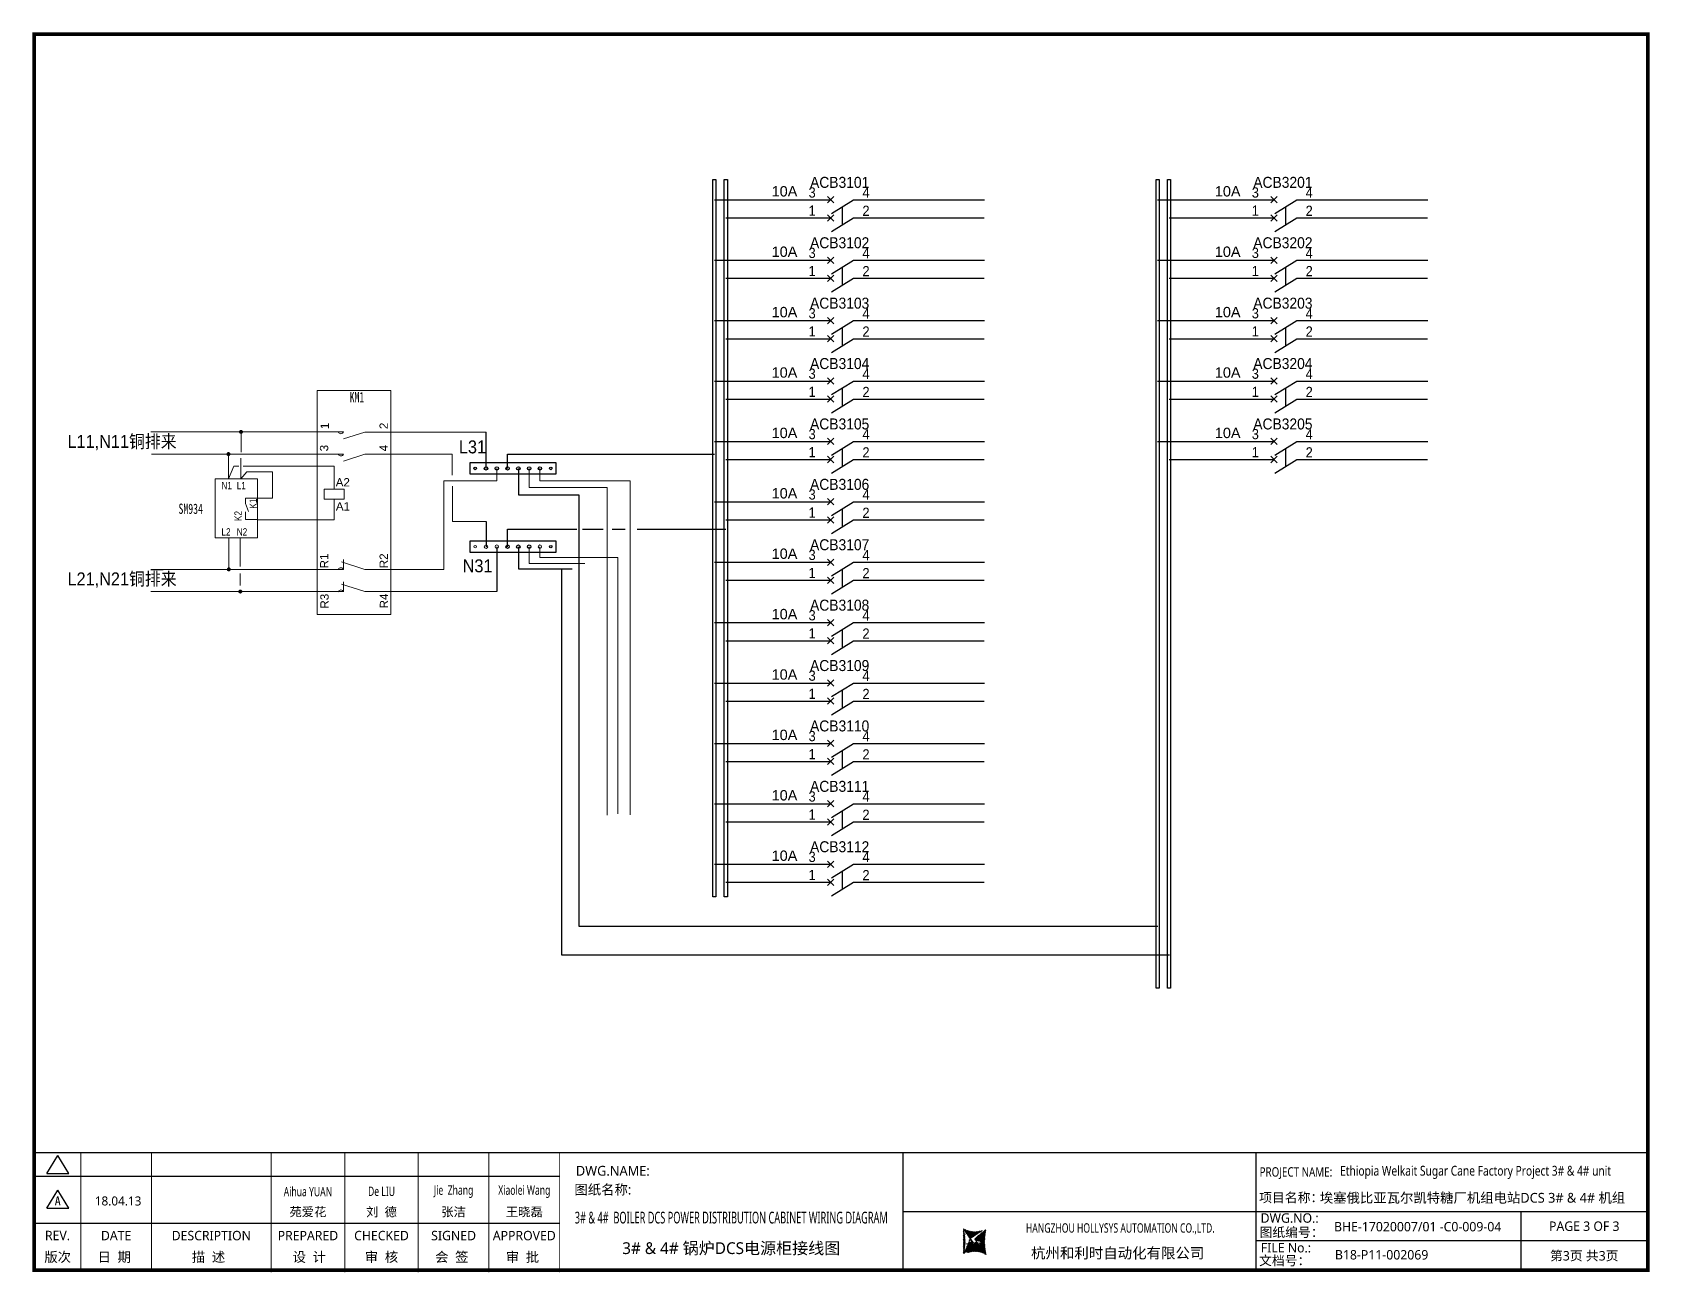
# Model space of a CAD drawing. Extents: x 81437 to 204847, y -54597 to -29444.
# Drawn here: x 101517 to 105642, y -50082 to -46919 of the extents above; entities that cross this region are included whole.
import ezdxf
from ezdxf.enums import TextEntityAlignment as Align
from ezdxf.lldxf.tags import DXFTag

# ---------------------------------------------------------------- set-up
doc = ezdxf.new("R2010")
doc.units = 0
doc.header["$LTSCALE"] = 100
doc.header["$MEASUREMENT"] = 0
doc.linetypes.add('ACAD_ISO02W100', pattern=[15, 12, -3])
for name, color, linetype in [('t', 1, 'Continuous'), ('标准图框及表格', 7, 'Continuous'), ('空气开关', 7, 'Continuous')]:
    doc.layers.add(name, color=color, linetype=linetype)
for name, color, linetype, lineweight in [('注释', 130, 'Continuous', 20), ('粗实线', 7, 'Continuous', 20), ('细实线', 7, 'Continuous', 20)]:
    doc.layers.add(name, color=color, linetype=linetype, lineweight=lineweight)
doc.styles.add('HZ', font='arial.ttf', dxfattribs={"width": 0.7})
doc.styles.get("Standard").update_dxf_attribs({"font": ''})
doc.styles.add('微软雅黑', font='')
doc.styles.get('Standard').set_extended_font_data('SimSun')
doc.styles.get('微软雅黑').set_extended_font_data('Microsoft YaHei')
tags = doc.linetypes.add('CENTER', pattern=[2, 1.25, -0.25, 0.25, -0.25]).pattern_tags.tags
tags[10:11] = [DXFTag(74, 4), DXFTag(75, 0), DXFTag(340, '0'), DXFTag(46, 1.0), DXFTag(50, 0.0), DXFTag(44, 0.0), DXFTag(45, 0.0)]
tags[8:9] = [DXFTag(74, 4), DXFTag(75, 0), DXFTag(340, '0'), DXFTag(46, 1.0), DXFTag(50, 0.0), DXFTag(44, 0.0), DXFTag(45, 0.0)]
tags[6:7] = [DXFTag(74, 4), DXFTag(75, 0), DXFTag(340, '0'), DXFTag(46, 1.0), DXFTag(50, 0.0), DXFTag(44, 0.0), DXFTag(45, 0.0)]
tags[4:5] = [DXFTag(74, 4), DXFTag(75, 0), DXFTag(340, '0'), DXFTag(46, 1.0), DXFTag(50, 0.0), DXFTag(44, 0.0), DXFTag(45, 0.0)]
pattern_1 = [(45, (-6.1628, -58.8625), (-0.7362629, 0.7362629), [])]

# ---------------------------------------------------------------- blocks, each defined once
blk = doc.blocks.new('供电端子')
at = {"style": 'HZ', "width": 0.7}
blk.add_attdef('供电端子', (0, 0), '', height=17, dxfattribs=at)
blk = doc.blocks.new('图框')
at = {"layer": '标准图框及表格'}
h = blk.add_hatch(dxfattribs=at)
h.set_pattern_fill('ANSI31', color=5, scale=8.329864, style=0)
h.set_pattern_definition(pattern_1)
edge = h.paths.add_edge_path()
edge.add_arc((2393.1, -3057), 55.2, 238.1092, 291.6532)
edge.add_line((2413.5, -3108.3), (2382.4, -3129.1))
edge.add_arc((2232.7, -3137.2), 135.4, 346.3915, 374.25)
edge.add_line((2364.3, -3169), (2391.3, -3146.7))
edge.add_line((2385.2, -3139.1), (2390, -3139.8))
edge.add_spline(control_points=[(2391.3, -3146.8), (2392.2, -3145.9), (2393.8, -3144.3), (2393.7, -3140.1), (2391.3, -3139.9), (2390, -3139.7)], knot_values=[0, 0, 0, 0, 6.844331, 12.400427, 18.769243, 18.769243, 18.769243, 18.769243], weights=[1, 1, 1, 1, 1, 1], degree=3, periodic=0)
edge.add_spline(control_points=[(2382.4, -3129.1), (2381.6, -3129.7), (2380.3, -3130.8), (2379.4, -3132.2), (2379, -3132.9)], knot_values=[0, 0, 0, 0, 5.253674, 9.488439, 9.488439, 9.488439, 9.488439], weights=[1, 1, 1, 1, 1], degree=3, periodic=0)
edge.add_spline(control_points=[(2380.1, -3131.1), (2379.6, -3131.8), (2378.5, -3133.2), (2378.8, -3136.6), (2381.7, -3138.8), (2384, -3139), (2385.2, -3139.1)], knot_values=[10.665975, 10.665975, 10.665975, 10.665975, 18.977704, 28.894558, 41.119554, 52.646925, 52.646925, 52.646925, 52.646925], weights=[1, 1, 1, 1, 1, 1, 1], degree=3, periodic=0)
h = blk.add_hatch(dxfattribs=at)
h.set_pattern_fill('ANSI31', color=3, scale=8.329864, style=0)
h.set_pattern_definition(pattern_1)
edge = h.paths.add_edge_path()
edge.add_line((2396.3, -3134.6), (2401.5, -3135.3))
edge.add_spline(control_points=[(2394.9, -3127.6), (2394, -3128.5), (2392.4, -3130.1), (2392.5, -3134.3), (2394.9, -3134.5), (2396.2, -3134.6)], knot_values=[0, 0, 0, 0, 6.844331, 12.400427, 18.769243, 18.769243, 18.769243, 18.769243], weights=[1, 1, 1, 1, 1, 1], degree=3, periodic=0)
edge.add_line((2421.9, -3105.3), (2394.8, -3127.7))
edge.add_spline(control_points=[(2406.5, -3142.8), (2406.9, -3142.3), (2407.7, -3140.9), (2407.4, -3137.8), (2404.5, -3135.6), (2402.2, -3135.4), (2401, -3135.3)], knot_values=[12.654089, 12.654089, 12.654089, 12.654089, 18.977704, 28.894558, 41.119554, 52.646925, 52.646925, 52.646925, 52.646925], weights=[1, 1, 1, 1, 1, 1, 1], degree=3, periodic=0)
edge.add_line((2405.5, -3143.8), (2406.6, -3142.6))
edge.add_line((2403.9, -3145.3), (2405.5, -3143.8))
edge.add_line((2372.7, -3166.1), (2403.8, -3145.3))
edge.add_arc((2393.1, -3217.4), 55.2, 58.1092, 111.6532)
edge.add_arc((2553.4, -3137.2), 135.4, 166.3915, 194.25)
at = {"color": 7}
for p, q in [((2209.5, -2910.4), (2209.5, -3210.4)), ((3109.5, -2910.4), (3109.5, -3210.4)), ((-6.2, -2970.4), (1334, -2970.4)), ((-6.2, -3090.4), (1334, -3090.4)), ((2209.5, -3060.4), (3109.5, -3060.4)), ((3109.5, -3060.4), (4109.5, -3060.4)), ((3785.6, -3060.4), (3785.6, -3210.4)), ((4109.5, -3135.4), (3109.5, -3135.4))]:
    blk.add_line(p, q, dxfattribs=at)
at = {"color": 7, "const_width": 3}
blk.add_lwpolyline([(4109.5, -2910.4), (-6.2, -2910.4)], dxfattribs=at)
at = {"layer": 't', "color": 7}
for p, q in [((25.8, -2963.9), (53.7, -2918)), ((81.7, -2963.9), (53.7, -2918)), ((25.8, -2963.9), (81.7, -2963.9)), ((25.8, -3051.8), (53.7, -3006)), ((81.7, -3051.8), (53.7, -3006)), ((25.8, -3051.8), (81.7, -3051.8))]:
    blk.add_line(p, q, dxfattribs=at)
at = {"layer": 't', "color": 7, "const_width": 9.62}
blk.add_lwpolyline([(4109.5, -3210.4), (4109.5, -58.9), (-6.2, -58.9), (-6.2, -3210.4)], close=True, dxfattribs=at)
at = {"layer": 't', "color": 7, "const_width": 2.4}
for points in [[(112.6, -2911.6), (112.6, -3210.4)], [(292.9, -2911.6), (292.9, -3210.4)], [(598.2, -2911.6), (598.2, -3215.3)], [(785.8, -2911.6), (785.8, -3215.3)], [(973.4, -2911.6), (973.4, -3215.3)], [(1153.7, -2911.6), (1153.7, -3215.3)], [(1334, -2911.6), (1334, -3215.3)]]:
    blk.add_lwpolyline(points, dxfattribs=at)
at = {"color": 7, "linetype": 'CENTER', "style": '微软雅黑'}
for s, height, p in [('项目名称：', 24, (3118.2, -3036.9)), ('图纸编号：', 24, (3119.1, -3125.5)), ('杭州和利时自动化有限公司', 27, (2536.4, -3180)), ('文档号：', 24, (3117.9, -3197.6))]:
    blk.add_text(s, height=height, dxfattribs=at).set_placement(p)
at = {"color": 7, "style": '微软雅黑', "flags": 8}
for tag, p, height in [('DWG.NAME:', (1375.5, -2969.2), 25), ('DWG.NO.:', (3122, -3089.3), 24), ('图纸编号', (3309.2, -3111.3), 24), ('FILENO.:', (3122.5, -3165), 24), ('文档号', (3311.6, -3183), 24)]:
    blk.add_attdef(tag, p, '', height=height, dxfattribs=at)
at = {"color": 7, "style": '微软雅黑', "width": 0.8, "flags": 8}
for tag, p, height in [('PROJECTNAME:', (3119.3, -2971.7), 24), ('PROJECT_NAME', (3324.7, -2969.2), 25)]:
    blk.add_attdef(tag, p, '', height=height, dxfattribs=at)
at = {"color": 7, "style": '微软雅黑', "flags": 8}
for tag, height, width, p in [('RENLIU', 24, 0.7, (692, -3009.2)), ('SHUFENWANG', 24, 0.7, (879.6, -3009.2)), ('FANGHOU', 24, 0.7, (1063.6, -3009.2)), ('DANDANLI', 24, 0.7, (1243.9, -3009.2)), ('#10STATIONONTROLCABINETCOVER', 30, 0.6, (1771.7, -3076)), ('HANGZHOUHOLLYSYSAUTOMATIONCO.,LTD.', 24, 0.7, (2763.9, -3104.6))]:
    blk.add_attdef(tag, text='', height=height, dxfattribs=dict(at, width=width)).set_placement(p, align=Align.MIDDLE)
for tag, p in [('图纸名称:', (1371.6, -3024.8)), ('项目名称', (3272.9, -3045.6))]:
    blk.add_attdef(tag, text='', height=25, dxfattribs=at).set_placement(p, align=Align.BOTTOM_LEFT)
at = {"color": 7, "flags": 8}
blk.add_attdef('A', text='', height=23, dxfattribs=at).set_placement((53.7, -3033.7), align=Align.MIDDLE)
at = {"color": 7, "style": '微软雅黑', "flags": 8}
for tag, height, p in [('设计时间', 23, (207.7, -3033.7)), ('刘仁', 23, (692, -3061.1)), ('王姝芬', 23, (879.6, -3061.1)), ('侯方', 23, (1063.6, -3061.1)), ('李丹丹', 23, (1243.9, -3061.1)), ('PAGEXOFX', 24, (3947.6, -3097.9)), ('REV.', 24, (53.2, -3121.9)), ('DATE', 24, (202.7, -3121.9)), ('DESCRIPTION', 24, (445.6, -3121.9)), ('PREPARED', 24, (692, -3121.9)), ('CHECKED', 24, (879.6, -3121.9)), ('SIGNED', 24, (1063.6, -3121.9)), ('APPROVED', 24, (1243.9, -3121.9)), ('图纸名称', 30, (1771.7, -3153.6)), ('第几页共几页', 24, (3947.6, -3172.9))]:
    blk.add_attdef(tag, text='', height=height, dxfattribs=at).set_placement(p, align=Align.MIDDLE)
at = {"layer": 't', "color": 7, "style": '微软雅黑'}
for s, p in [('版次', (53.7, -3176.5)), ('日  期', (198, -3176.5)), ('描  述', (438.3, -3176.5)), ('设  计', (695.3, -3176.5)), ('审  核', (879.4, -3176.5)), ('会  签', (1058.9, -3176.5)), ('审  批', (1239.1, -3176.5))]:
    blk.add_text(s, height=25, dxfattribs=at).set_placement(p, align=Align.MIDDLE_CENTER)
at = {"layer": '标准图框及表格', "color": 5, "style": 'HZ'}
for s, p in [('pgqh', (2367.7, -3118.5)), ('hollilas', (2367.9, -3144.8))]:
    blk.add_text(s, height=5.21, dxfattribs=at).set_placement(p)
at = {"layer": '标准图框及表格', "color": 3, "style": 'HZ'}
for s, height, p in [('auto', 8.68, (2394.7, -3133.1)), ('hollysys', 4.34, (2396.4, -3158.6))]:
    blk.add_text(s, height=height, dxfattribs=at).set_placement(p)

msp = doc.modelspace()

# ---------------------------------------------------------------- linework, layer by layer
at = {"color": 43}
for p, q in [((103256.5, -47346.1), (103553.2, -47346.1)), ((103611.7, -47346.1), (103945.4, -47346.1)), ((104387.1, -47346.1), (104683.7, -47346.1)), ((104742.3, -47346.1), (105076, -47346.1)), ((103256.5, -47500.1), (103553.2, -47500.1)), ((103611.7, -47500.1), (103945.4, -47500.1)), ((104387.1, -47500.1), (104683.7, -47500.1)), ((104742.3, -47500.1), (105076, -47500.1)), ((103256.5, -47654.1), (103553.2, -47654.1)), ((103611.7, -47654.1), (103945.4, -47654.1)), ((104387.1, -47654.1), (104683.7, -47654.1)), ((104742.3, -47654.1), (105076, -47654.1)), ((103256.5, -47808.1), (103553.2, -47808.1)), ((103611.7, -47808.1), (103945.4, -47808.1)), ((104387.1, -47808.1), (104683.7, -47808.1)), ((104742.3, -47808.1), (105076, -47808.1)), ((102674.1, -48030.9), (102674.1, -47938.1)), ((103256.5, -47962.1), (103553.2, -47962.1)), ((103611.7, -47962.1), (103945.4, -47962.1)), ((104387.1, -47962.1), (104683.7, -47962.1)), ((104742.3, -47962.1), (105076, -47962.1)), ((102729.1, -48030.9), (102729.1, -47994.6)), ((102729.1, -47994.6), (102901.3, -47994.6)), ((102873.8, -47994.6), (103256.5, -47994.6)), ((102756.6, -48030.9), (102756.6, -48098.7)), ((102756.6, -48098.7), (102888, -48098.7)), ((102871, -48098.7), (102911.1, -48098.7)), ((102911.1, -48098.7), (102911.1, -48467.6)), ((103256.5, -48116.1), (103553.2, -48116.1)), ((103611.7, -48116.1), (103945.4, -48116.1)), ((101818.8, -48288.3), (101851, -48288.3)), ((103256.5, -48270.1), (103553.2, -48270.1)), ((103611.7, -48270.1), (103945.4, -48270.1)), ((103256.5, -48424.1), (103553.2, -48424.1)), ((103611.7, -48424.1), (103945.4, -48424.1)), ((102911.1, -48467.6), (102911.1, -49198.4)), ((103256.5, -48578.1), (103553.2, -48578.1)), ((103611.7, -48578.1), (103945.4, -48578.1)), ((103256.5, -48732.1), (103553.2, -48732.1)), ((103611.7, -48732.1), (103945.4, -48732.1)), ((103256.5, -48886.1), (103553.2, -48886.1)), ((103611.7, -48886.1), (103945.4, -48886.1)), ((103256.5, -49040.1), (103553.2, -49040.1)), ((103611.7, -49040.1), (103945.4, -49040.1)), ((102911.1, -49198.4), (104387.9, -49198.4))]:
    msp.add_line(p, q, dxfattribs=at)
at = {"color": 6}
for p, q in [((103561.3, -47354.2), (103545.1, -47338)), ((103545.1, -47354.2), (103561.3, -47338)), ((103555.3, -47380.9), (103611.7, -47346.1)), ((104691.8, -47354.2), (104675.6, -47338)), ((104675.6, -47354.2), (104691.8, -47338)), ((104685.8, -47380.9), (104742.3, -47346.1)), ((103545.1, -47400.3), (103561.3, -47384.1)), ((103561.3, -47400.3), (103545.1, -47384.1)), ((103555.3, -47427), (103611.7, -47392.2)), ((104675.6, -47400.3), (104691.8, -47384.1)), ((104691.8, -47400.3), (104675.6, -47384.1)), ((104685.8, -47427), (104742.3, -47392.2)), ((103561.3, -47508.2), (103545.1, -47492)), ((103545.1, -47508.2), (103561.3, -47492)), ((103555.3, -47534.9), (103611.7, -47500.1)), ((104691.8, -47508.2), (104675.6, -47492)), ((104675.6, -47508.2), (104691.8, -47492)), ((104685.8, -47534.9), (104742.3, -47500.1)), ((103561.3, -47554.3), (103545.1, -47538.1)), ((103545.1, -47554.3), (103561.3, -47538.1)), ((103555.3, -47581), (103611.7, -47546.2)), ((104691.8, -47554.3), (104675.6, -47538.1)), ((104675.6, -47554.3), (104691.8, -47538.1)), ((104685.8, -47581), (104742.3, -47546.2)), ((103545.1, -47662.2), (103561.3, -47646)), ((103561.3, -47662.2), (103545.1, -47646)), ((104675.6, -47662.2), (104691.8, -47646)), ((104691.8, -47662.2), (104675.6, -47646)), ((103555.3, -47688.9), (103611.7, -47654.1)), ((104685.8, -47688.9), (104742.3, -47654.1)), ((103545.1, -47708.3), (103561.3, -47692.1)), ((103561.3, -47708.3), (103545.1, -47692.1)), ((103555.3, -47735), (103611.7, -47700.2)), ((104675.6, -47708.3), (104691.8, -47692.1)), ((104691.8, -47708.3), (104675.6, -47692.1)), ((104685.8, -47735), (104742.3, -47700.2)), ((103561.3, -47816.2), (103545.1, -47800)), ((103545.1, -47816.2), (103561.3, -47800)), ((103555.3, -47842.9), (103611.7, -47808.1)), ((104691.8, -47816.2), (104675.6, -47800)), ((104675.6, -47816.2), (104691.8, -47800)), ((104685.8, -47842.9), (104742.3, -47808.1)), ((103561.3, -47862.3), (103545.1, -47846.1)), ((103545.1, -47862.3), (103561.3, -47846.1)), ((104691.8, -47862.3), (104675.6, -47846.1)), ((104675.6, -47862.3), (104691.8, -47846.1)), ((103555.3, -47889), (103611.7, -47854.2)), ((104685.8, -47889), (104742.3, -47854.2)), ((103545.1, -47970.2), (103561.3, -47954)), ((103561.3, -47970.2), (103545.1, -47954)), ((103555.3, -47996.9), (103611.7, -47962.1)), ((104675.6, -47970.2), (104691.8, -47954)), ((104691.8, -47970.2), (104675.6, -47954)), ((104685.8, -47996.9), (104742.3, -47962.1)), ((103545.1, -48016.3), (103561.3, -48000.1)), ((103561.3, -48016.3), (103545.1, -48000.1)), ((103555.3, -48043), (103611.7, -48008.2)), ((104675.6, -48016.3), (104691.8, -48000.1)), ((104691.8, -48016.3), (104675.6, -48000.1)), ((104685.8, -48043), (104742.3, -48008.2)), ((103561.3, -48124.2), (103545.1, -48108)), ((103545.1, -48124.2), (103561.3, -48108)), ((103555.3, -48150.9), (103611.7, -48116.1)), ((103561.3, -48170.3), (103545.1, -48154.1)), ((103545.1, -48170.3), (103561.3, -48154.1)), ((103555.3, -48197), (103611.7, -48162.2)), ((103561.3, -48278.2), (103545.1, -48262)), ((103545.1, -48278.2), (103561.3, -48262)), ((103555.3, -48304.9), (103611.7, -48270.1)), ((103561.3, -48324.3), (103545.1, -48308.1)), ((103545.1, -48324.3), (103561.3, -48308.1)), ((103555.3, -48351), (103611.7, -48316.2)), ((103545.1, -48432.2), (103561.3, -48416)), ((103561.3, -48432.2), (103545.1, -48416)), ((103555.3, -48458.9), (103611.7, -48424.1)), ((103545.1, -48478.3), (103561.3, -48462.1)), ((103561.3, -48478.3), (103545.1, -48462.1)), ((103555.3, -48505), (103611.7, -48470.2)), ((103561.3, -48586.2), (103545.1, -48570)), ((103545.1, -48586.2), (103561.3, -48570)), ((103555.3, -48612.9), (103611.7, -48578.1)), ((103561.3, -48632.3), (103545.1, -48616.1)), ((103545.1, -48632.3), (103561.3, -48616.1)), ((103555.3, -48659), (103611.7, -48624.2)), ((103561.3, -48740.2), (103545.1, -48724)), ((103545.1, -48740.2), (103561.3, -48724)), ((103555.3, -48766.9), (103611.7, -48732.1)), ((103561.3, -48786.3), (103545.1, -48770.1)), ((103545.1, -48786.3), (103561.3, -48770.1)), ((103555.3, -48813), (103611.7, -48778.2)), ((103561.3, -48894.2), (103545.1, -48878)), ((103545.1, -48894.2), (103561.3, -48878)), ((103561.3, -48940.3), (103545.1, -48924.1)), ((103545.1, -48940.3), (103561.3, -48924.1)), ((103555.3, -48920.9), (103611.7, -48886.1)), ((103555.3, -48967), (103611.7, -48932.2)), ((103545.1, -49048.2), (103561.3, -49032)), ((103561.3, -49048.2), (103545.1, -49032)), ((103555.3, -49074.9), (103611.7, -49040.1)), ((103545.1, -49094.3), (103561.3, -49078.1)), ((103561.3, -49094.3), (103545.1, -49078.1)), ((103555.3, -49121), (103611.7, -49086.2))]:
    msp.add_line(p, q, dxfattribs=at)
at = {"color": 5}
for p, q in [((103286.2, -47392.2), (103553.2, -47392.2)), ((103611.7, -47392.2), (103944.8, -47392.2)), ((104416.8, -47392.2), (104683.7, -47392.2)), ((104742.3, -47392.2), (105075.4, -47392.2)), ((103286.2, -47546.2), (103553.2, -47546.2)), ((103611.7, -47546.2), (103944.8, -47546.2)), ((104416.8, -47546.2), (104683.7, -47546.2)), ((104742.3, -47546.2), (105075.4, -47546.2)), ((103286.2, -47700.2), (103553.2, -47700.2)), ((103611.7, -47700.2), (103944.8, -47700.2)), ((104416.8, -47700.2), (104683.7, -47700.2)), ((104742.3, -47700.2), (105075.4, -47700.2)), ((103286.2, -47854.2), (103553.2, -47854.2)), ((103611.7, -47854.2), (103944.8, -47854.2)), ((104416.8, -47854.2), (104683.7, -47854.2)), ((104742.3, -47854.2), (105075.4, -47854.2)), ((103286.2, -48008.2), (103553.2, -48008.2)), ((103611.7, -48008.2), (103944.8, -48008.2)), ((104416.8, -48008.2), (104683.7, -48008.2)), ((104742.3, -48008.2), (105075.4, -48008.2)), ((102674.1, -48166.2), (102674.1, -48230.5)), ((103286.2, -48162.2), (103553.2, -48162.2)), ((103611.7, -48162.2), (103944.8, -48162.2)), ((102729.1, -48230.5), (102729.1, -48186)), ((102729.1, -48186), (102847.5, -48186)), ((102820, -48186), (102905.6, -48186)), ((102919.9, -48186), (102972.9, -48186)), ((102995.6, -48186), (103028.7, -48186)), ((103059.3, -48186), (103286.2, -48186)), ((102701.6, -48230.5), (102701.6, -48345.2)), ((102756.6, -48230.5), (102756.6, -48286.8)), ((102756.6, -48286.8), (102894.1, -48286.8)), ((102866.6, -48286.8), (102866.6, -48467)), ((103286.2, -48316.2), (103553.2, -48316.2)), ((103611.7, -48316.2), (103944.8, -48316.2)), ((102866.6, -48467), (102866.6, -49271.1)), ((103286.2, -48470.2), (103553.2, -48470.2)), ((103611.7, -48470.2), (103944.8, -48470.2)), ((103286.2, -48624.2), (103553.2, -48624.2)), ((103611.7, -48624.2), (103944.8, -48624.2)), ((103286.2, -48778.2), (103553.2, -48778.2)), ((103611.7, -48778.2), (103944.8, -48778.2)), ((103286.2, -48932.2), (103553.2, -48932.2)), ((103611.7, -48932.2), (103944.8, -48932.2)), ((103286.2, -49086.2), (103553.2, -49086.2)), ((103611.7, -49086.2), (103944.8, -49086.2)), ((102866.6, -49271.1), (104417.7, -49271.1))]:
    msp.add_line(p, q, dxfattribs=at)
at = {"color": 5, "lineweight": 0}
for p, q in [((102017, -48057.5), (102031.2, -48025.3)), ((102031.2, -48025.3), (102043.7, -48025.3)), ((102054.5, -48025.3), (102286.7, -48025.3))]:
    msp.add_line(p, q, dxfattribs=at)
at = {"color": 43, "lineweight": 0}
for p, q in [((102063.7, -48039.6), (102049, -48057.5)), ((102129.1, -48039.6), (102063.7, -48039.6)), ((102129.1, -48106.7), (102129.1, -48039.6)), ((102090.9, -48106.7), (102129.1, -48106.7))]:
    msp.add_line(p, q, dxfattribs=at)
at = {"color": 43}
for points in [[(103260.5, -47294.4), (103260.5, -49123.2), (103252.7, -49123.2), (103252.7, -47294.4)], [(104391, -47294.4), (104391, -49356.2), (104383.2, -49356.2), (104383.2, -47294.4)], [(102632.8, -48044.6), (102852.8, -48044.6), (102852.8, -48017.1), (102632.8, -48017.1)]]:
    msp.add_lwpolyline(points, close=True, dxfattribs=at)
at = {"color": 5}
for points in [[(103289.7, -47294.4), (103289.7, -49123.2), (103281.8, -49123.2), (103281.8, -47294.4)], [(104420.2, -47294.4), (104420.2, -49356.2), (104412.4, -49356.2), (104412.4, -47294.4)], [(102632.8, -48244.3), (102852.8, -48244.3), (102852.8, -48216.8), (102632.8, -48216.8)]]:
    msp.add_lwpolyline(points, close=True, dxfattribs=at)
for centre, radius in [((102646.6, -48030.9), 3.3), ((102674.1, -48030.9), 4.4), ((102701.6, -48030.9), 4.4), ((102729.1, -48030.9), 4.4), ((102756.6, -48030.9), 4.4), ((102784.1, -48030.9), 4.4), ((102811.6, -48030.9), 4.4), ((102839.1, -48030.9), 3.3), ((102729.1, -48230.5), 4.4), ((102756.6, -48230.5), 4.4), ((102784.1, -48230.5), 4.4), ((102839.1, -48230.5), 3.3)]:
    msp.add_circle(centre, radius)
at = {"lineweight": 20}
for centre, radius in [((102646.6, -48230.5), 3.3), ((102674.1, -48230.5), 4.4), ((102701.6, -48230.5), 4.4), ((102811.6, -48230.5), 4.4)]:
    msp.add_circle(centre, radius, dxfattribs=at)
at = {"layer": '空气开关', "color": 6}
for p, q in [((103583.5, -47409.6), (103583.5, -47363.5)), ((104714, -47409.6), (104714, -47363.5)), ((103583.5, -47563.6), (103583.5, -47517.5)), ((104714, -47563.6), (104714, -47517.5)), ((103583.5, -47717.6), (103583.5, -47671.5)), ((104714, -47717.6), (104714, -47671.5)), ((103583.5, -47871.6), (103583.5, -47825.5)), ((104714, -47871.6), (104714, -47825.5)), ((103583.5, -48025.6), (103583.5, -47979.5)), ((104714, -48025.6), (104714, -47979.5)), ((103583.5, -48179.6), (103583.5, -48133.5)), ((103583.5, -48333.6), (103583.5, -48287.5)), ((103583.5, -48487.6), (103583.5, -48441.5)), ((103583.5, -48641.6), (103583.5, -48595.5)), ((103583.5, -48795.6), (103583.5, -48749.5)), ((103583.5, -48949.6), (103583.5, -48903.5)), ((103583.5, -49103.6), (103583.5, -49057.5))]:
    msp.add_line(p, q, dxfattribs=at)
at = {"layer": '粗实线'}
msp.add_lwpolyline([(102243.4, -48403.8), (102243.4, -47832.3), (102431.5, -47832.3), (102431.5, -48403.8)], close=True, dxfattribs=at)
at = {"layer": '细实线', "color": 43}
for p, q in [((101818.8, -47937.8), (102180.8, -47937.8)), ((102049.4, -47989.1), (102049.4, -47937.8)), ((102180.8, -47937.8), (102243.4, -47937.8)), ((102243.4, -47937.8), (102310.4, -47937.8)), ((102365.3, -47938.1), (102310.5, -47955.7)), ((102431.5, -47938.1), (102365.3, -47938.1)), ((102431.5, -47938.1), (102674.1, -47938.1)), ((102049, -48057.5), (102049, -48005.1)), ((102701.6, -48030.9), (102701.6, -48062.5)), ((102784.1, -48030.9), (102784.1, -48079.7)), ((102811.6, -48030.9), (102811.6, -48062.4)), ((102566.1, -48288.6), (102566.1, -48062.5)), ((102566.1, -48062.5), (102701.6, -48062.5)), ((102784.1, -48079.7), (102888.4, -48079.7)), ((102811.6, -48062.4), (102888.4, -48062.4)), ((102869.9, -48079.7), (102983.3, -48079.7)), ((102874.2, -48062.4), (103041.6, -48062.4)), ((102983.3, -48079.7), (102983.3, -48915.1)), ((103041.6, -48062.4), (103041.6, -48914)), ((102286.7, -48109.7), (102286.7, -48161.9)), ((102243.4, -48161.9), (102090.9, -48161.9)), ((102243.4, -48161.9), (102286.7, -48161.9)), ((102018.3, -48208.2), (102018, -48285.8)), ((102310.4, -48288.9), (102310.4, -48263.2)), ((101851.1, -48288.3), (102243.4, -48288.3)), ((102243.4, -48288.3), (102310.4, -48288.3)), ((102365.3, -48288.6), (102305.1, -48269.3)), ((102431.5, -48288.6), (102365.3, -48288.6)), ((102431.5, -48288.6), (102566.1, -48288.6))]:
    msp.add_line(p, q, dxfattribs=at)
at = {"layer": '细实线', "color": 5}
for p, q in [((101820.5, -47994.3), (102152.4, -47994.3)), ((102017, -48057.5), (102017, -47994.3)), ((102152.4, -47994.3), (102243.4, -47994.3)), ((102243.4, -47994.3), (102310.4, -47994.3)), ((102365.3, -47994.6), (102310.5, -48012.2)), ((102431.5, -47994.6), (102365.3, -47994.6)), ((102431.5, -47994.6), (102587.5, -47994.6)), ((102587.5, -47994.6), (102587.5, -48048.1)), ((102286.7, -48083.6), (102286.7, -48025.3)), ((102588.3, -48076.6), (102588.3, -48166.2)), ((102588.3, -48166.2), (102674.1, -48166.2)), ((102047.2, -48208.2), (102047.2, -48281.4)), ((102784.1, -48230.5), (102784.1, -48273.7)), ((102811.6, -48230.5), (102811.6, -48258.3)), ((102811.6, -48258.3), (102928.3, -48258.3)), ((102924.8, -48258.3), (103009.9, -48258.3)), ((103009.9, -48258.3), (103009.9, -48912.1)), ((102047.4, -48299.3), (102047.4, -48329.1)), ((102784.1, -48273.7), (102926.5, -48273.7)), ((101818.8, -48344.9), (102243.4, -48344.9)), ((102243.4, -48344.9), (102310.4, -48344.9)), ((102365.3, -48345.2), (102305.1, -48325.9)), ((102310.2, -48344.9), (102310.2, -48319.9)), ((102431.5, -48345.2), (102365.3, -48345.2)), ((102431.5, -48345.2), (102701.6, -48345.2))]:
    msp.add_line(p, q, dxfattribs=at)
at = {"layer": '细实线'}
for p, q in [((102090.9, -48106.7), (102060.8, -48106.7)), ((102060.8, -48106.7), (102060.8, -48120.4)), ((102060.8, -48161.2), (102060.8, -48141.7)), ((102090.9, -48161.2), (102060.8, -48161.2))]:
    msp.add_line(p, q, dxfattribs=at)
at = {"layer": '细实线', "color": 7}
msp.add_line((102068.1, -48141.2), (102060.8, -48120.4), dxfattribs=at)
at = {"layer": '细实线', "color": 43, "linetype": 'Continuous', "const_width": 5.09}
for points in [[(102049.1, -47940.3, 1), (102049.1, -47935.2, 1)], [(102018, -48290.9, 1), (102018, -48285.8, 1)]]:
    msp.add_lwpolyline(points, format="xyb", close=True, dxfattribs=at)
at = {"layer": '细实线', "color": 5, "linetype": 'Continuous', "const_width": 5.09}
msp.add_lwpolyline([(102017.1, -47996.9, 1), (102017.1, -47991.8, 1)], format="xyb", close=True, dxfattribs=at)
at = {"layer": '细实线'}
for points in [[(101983.5, -48208.2), (101983.5, -48057.5), (102090.9, -48057.5), (102090.9, -48208.2)], [(102261.1, -48109.7), (102261.1, -48083.6), (102312.2, -48083.6), (102312.2, -48109.7)]]:
    msp.add_lwpolyline(points, close=True, dxfattribs=at)
at = {"layer": '细实线', "color": 0, "linetype": 'Continuous', "const_width": 5.09}
msp.add_lwpolyline([(102047.4, -48347.4, 1), (102047.4, -48342.4, 1)], format="xyb", close=True, dxfattribs=at)
at = {"layer": '细实线', "color": 43}
for centre, start, end in [((102303.8, -47935.4), 199.9032, 340.0968), ((102303.8, -48291.3), 19.9032, 160.0968)]:
    msp.add_arc(centre, 7.02, start, end, dxfattribs=at)
at = {"layer": '细实线', "color": 5}
for centre, start, end in [((102303.8, -47992), 199.9032, 340.0968), ((102303.8, -48347.9), 19.9032, 160.0968)]:
    msp.add_arc(centre, 7.02, start, end, dxfattribs=at)

# ---------------------------------------------------------------- block references
at = {"color": 1}
ref = msp.add_blockref('图框', (101527.9, -46865.1), dxfattribs=at)
ref.add_attrib('PROJECTNAME:', 'PROJECT NAME:', (104647.2, -49836.7), dxfattribs={"color": 7, "height": 24, "style": '微软雅黑', "width": 0.8})
ref.add_attrib('FILENO.:', 'FILE No.:', (104650.4, -50030), dxfattribs={"color": 7, "height": 24, "style": '微软雅黑'})
ref.add_attrib('DWG.NO.:', 'DWG.NO.:', (104649.9, -49954.3), dxfattribs={"color": 7, "height": 24, "style": '微软雅黑'})
ref.add_attrib('PAGEXOFX', 'PAGE 3 OF 3', dxfattribs={"color": 7, "height": 24, "style": '微软雅黑', "flags": 8}).set_placement((105475.4, -49963), align=Align.MIDDLE)
ref.add_attrib('PROJECT_NAME', 'Ethiopia Welkait Sugar Cane Factory Project 3# & 4# unit', (104852.6, -49834.2), dxfattribs={"color": 7, "height": 25, "style": '微软雅黑', "width": 0.8})
ref.add_attrib('项目名称', '埃塞俄比亚瓦尔凯特糖厂机组电站DCS 3# & 4# 机组', dxfattribs={"color": 7, "height": 25, "style": '微软雅黑'}).set_placement((104800.8, -49910.7), align=Align.BOTTOM_LEFT)
ref.add_attrib('HANGZHOUHOLLYSYSAUTOMATIONCO.,LTD.', 'HANGZHOU HOLLYSYS AUTOMATION CO.,LTD.', dxfattribs={"color": 7, "height": 24, "style": '微软雅黑', "width": 0.7}).set_placement((104291.8, -49969.6), align=Align.MIDDLE)
ref.add_attrib('图纸名称:', '图纸名称:', dxfattribs={"color": 7, "height": 25, "style": '微软雅黑', "flags": 8}).set_placement((102899.5, -49889.8), align=Align.BOTTOM_LEFT)
ref.add_attrib('#10STATIONONTROLCABINETCOVER', '3# & 4#  BOILER DCS POWER DISTRIBUTION CABINET WIRING DIAGRAM', dxfattribs={"color": 7, "height": 30, "style": '微软雅黑', "width": 0.6, "flags": 8}).set_placement((103299.6, -49941.1), align=Align.MIDDLE)
ref.add_attrib('DWG.NAME:', 'DWG.NAME:', (102903.3, -49834.3), dxfattribs={"color": 7, "height": 25, "style": '微软雅黑', "flags": 8})
ref.add_attrib('DANDANLI', 'Xiaolei Wang', dxfattribs={"color": 7, "height": 24, "style": '微软雅黑', "width": 0.7, "flags": 8}).set_placement((102771.7, -49874.3), align=Align.MIDDLE)
ref.add_attrib('FANGHOU', 'Jie  Zhang', dxfattribs={"color": 7, "height": 24, "style": '微软雅黑', "width": 0.7, "flags": 8}).set_placement((102591.4, -49874.3), align=Align.MIDDLE)
ref.add_attrib('SHUFENWANG', 'De LIU', dxfattribs={"color": 7, "height": 24, "style": '微软雅黑', "width": 0.7, "flags": 8}).set_placement((102407.5, -49874.3), align=Align.MIDDLE)
ref.add_attrib('RENLIU', 'Aihua YUAN', dxfattribs={"color": 7, "height": 24, "style": '微软雅黑', "width": 0.7, "flags": 8}).set_placement((102219.9, -49874.3), align=Align.MIDDLE)
ref.add_attrib('APPROVED', 'APPROVED', dxfattribs={"color": 7, "height": 24, "style": '微软雅黑'}).set_placement((102771.7, -49987), align=Align.MIDDLE)
ref.add_attrib('SIGNED', 'SIGNED', dxfattribs={"color": 7, "height": 24, "style": '微软雅黑'}).set_placement((102591.4, -49987), align=Align.MIDDLE)
ref.add_attrib('CHECKED', 'CHECKED', dxfattribs={"color": 7, "height": 24, "style": '微软雅黑'}).set_placement((102407.5, -49987), align=Align.MIDDLE)
ref.add_attrib('PREPARED', 'PREPARED', dxfattribs={"color": 7, "height": 24, "style": '微软雅黑'}).set_placement((102219.9, -49987), align=Align.MIDDLE)
ref.add_attrib('DESCRIPTION', 'DESCRIPTION', dxfattribs={"color": 7, "height": 24, "style": '微软雅黑'}).set_placement((101973.4, -49987), align=Align.MIDDLE)
ref.add_attrib('DATE', 'DATE', dxfattribs={"color": 7, "height": 24, "style": '微软雅黑', "flags": 8}).set_placement((101730.6, -49987), align=Align.MIDDLE)
ref.add_attrib('REV.', 'REV.', dxfattribs={"color": 7, "height": 24, "style": '微软雅黑', "flags": 8}).set_placement((101581.1, -49987), align=Align.MIDDLE)
ref.add_attrib('A', 'A', dxfattribs={"color": 7, "height": 23, "flags": 8}).set_placement((101581.6, -49898.8), align=Align.MIDDLE)
ref.add_attrib('设计时间', '18.04.13', dxfattribs={"color": 7, "height": 23, "style": '微软雅黑', "flags": 8}).set_placement((101735.6, -49898.8), align=Align.MIDDLE)
ref.add_attrib('李丹丹', '王晓磊', dxfattribs={"color": 7, "height": 23, "style": '微软雅黑', "flags": 8}).set_placement((102771.7, -49926.1), align=Align.MIDDLE)
ref.add_attrib('侯方', '张洁', dxfattribs={"color": 7, "height": 23, "style": '微软雅黑', "flags": 8}).set_placement((102591.4, -49926.1), align=Align.MIDDLE)
ref.add_attrib('王姝芬', '刘  德', dxfattribs={"color": 7, "height": 23, "style": '微软雅黑', "flags": 8}).set_placement((102407.5, -49926.1), align=Align.MIDDLE)
ref.add_attrib('刘仁', '苑爱花', dxfattribs={"color": 7, "height": 23, "style": '微软雅黑', "flags": 8}).set_placement((102219.9, -49926.1), align=Align.MIDDLE)
ref.add_attrib('图纸名称', '3# & 4# 锅炉DCS电源柜接线图', dxfattribs={"color": 7, "height": 30, "style": '微软雅黑', "flags": 8}).set_placement((103299.6, -50018.6), align=Align.MIDDLE)
ref.add_attrib('文档号', 'B18-P11-002069', (104839.4, -50048), dxfattribs={"color": 7, "height": 24, "style": '微软雅黑', "flags": 8})
ref.add_attrib('图纸编号', 'BHE-17020007/01 -C0-009-04', (104837.1, -49976.3), dxfattribs={"color": 7, "height": 24, "style": '微软雅黑', "flags": 8})
ref.add_attrib('第几页共几页', '第3页 共3页', dxfattribs={"color": 7, "height": 24, "style": '微软雅黑', "flags": 8}).set_placement((105475.4, -50038), align=Align.MIDDLE)
ref = msp.add_blockref('供电端子', (103435.4, -47337.6), dxfattribs=dict(xscale=0.9349999999976717, yscale=0.9349999999976717))
ref.add_attrib('供电端子', '10A', dxfattribs={"height": 26.4, "style": 'HZ'}).set_placement((103435.4, -47337.6), align=Align.CENTER)
ref = msp.add_blockref('供电端子', (103576.2, -47315.6), dxfattribs=dict(xscale=0.9349999999976717, yscale=0.9349999999976717))
ref.add_attrib('供电端子', 'ACB3101', dxfattribs={"height": 28.05, "style": 'HZ', "width": 0.9}).set_placement((103576.2, -47315.6), align=Align.CENTER)
ref = msp.add_blockref('供电端子', (104565.9, -47337.6), dxfattribs=dict(xscale=0.9349999999976717, yscale=0.9349999999976717))
ref.add_attrib('供电端子', '10A', dxfattribs={"height": 26.4, "style": 'HZ'}).set_placement((104565.9, -47337.6), align=Align.CENTER)
ref = msp.add_blockref('供电端子', (104706.7, -47315.6), dxfattribs=dict(xscale=0.9349999999976717, yscale=0.9349999999976717))
ref.add_attrib('供电端子', 'ACB3201', dxfattribs={"height": 28.05, "style": 'HZ', "width": 0.9}).set_placement((104706.7, -47315.6), align=Align.CENTER)
ref = msp.add_blockref('供电端子', (103435.4, -47491.6), dxfattribs=dict(xscale=0.9349999999976717, yscale=0.9349999999976717))
ref.add_attrib('供电端子', '10A', dxfattribs={"height": 26.4, "style": 'HZ'}).set_placement((103435.4, -47491.6), align=Align.CENTER)
ref = msp.add_blockref('供电端子', (103576.2, -47469.6), dxfattribs=dict(xscale=0.9349999999976717, yscale=0.9349999999976717))
ref.add_attrib('供电端子', 'ACB3102', dxfattribs={"height": 28.05, "style": 'HZ', "width": 0.9}).set_placement((103576.2, -47469.6), align=Align.CENTER)
ref = msp.add_blockref('供电端子', (104565.9, -47491.6), dxfattribs=dict(xscale=0.9349999999976717, yscale=0.9349999999976717))
ref.add_attrib('供电端子', '10A', dxfattribs={"height": 26.4, "style": 'HZ'}).set_placement((104565.9, -47491.6), align=Align.CENTER)
ref = msp.add_blockref('供电端子', (104706.7, -47469.6), dxfattribs=dict(xscale=0.9349999999976717, yscale=0.9349999999976717))
ref.add_attrib('供电端子', 'ACB3202', dxfattribs={"height": 28.05, "style": 'HZ', "width": 0.9}).set_placement((104706.7, -47469.6), align=Align.CENTER)
ref = msp.add_blockref('供电端子', (103576.2, -47623.6), dxfattribs=dict(xscale=0.9349999999976717, yscale=0.9349999999976717))
ref.add_attrib('供电端子', 'ACB3103', dxfattribs={"height": 28.05, "style": 'HZ', "width": 0.9}).set_placement((103576.2, -47623.6), align=Align.CENTER)
ref = msp.add_blockref('供电端子', (104706.7, -47623.6), dxfattribs=dict(xscale=0.9349999999976717, yscale=0.9349999999976717))
ref.add_attrib('供电端子', 'ACB3203', dxfattribs={"height": 28.05, "style": 'HZ', "width": 0.9}).set_placement((104706.7, -47623.6), align=Align.CENTER)
ref = msp.add_blockref('供电端子', (103435.4, -47645.6), dxfattribs=dict(xscale=0.9349999999976717, yscale=0.9349999999976717))
ref.add_attrib('供电端子', '10A', dxfattribs={"height": 26.4, "style": 'HZ'}).set_placement((103435.4, -47645.6), align=Align.CENTER)
ref = msp.add_blockref('供电端子', (104565.9, -47645.6), dxfattribs=dict(xscale=0.9349999999976717, yscale=0.9349999999976717))
ref.add_attrib('供电端子', '10A', dxfattribs={"height": 26.4, "style": 'HZ'}).set_placement((104565.9, -47645.6), align=Align.CENTER)
ref = msp.add_blockref('供电端子', (103576.2, -47777.6), dxfattribs=dict(xscale=0.9349999999976717, yscale=0.9349999999976717))
ref.add_attrib('供电端子', 'ACB3104', dxfattribs={"height": 28.05, "style": 'HZ', "width": 0.9}).set_placement((103576.2, -47777.6), align=Align.CENTER)
ref = msp.add_blockref('供电端子', (104706.7, -47777.6), dxfattribs=dict(xscale=0.9349999999976717, yscale=0.9349999999976717))
ref.add_attrib('供电端子', 'ACB3204', dxfattribs={"height": 28.05, "style": 'HZ', "width": 0.9}).set_placement((104706.7, -47777.6), align=Align.CENTER)
ref = msp.add_blockref('供电端子', (103435.4, -47799.6), dxfattribs=dict(xscale=0.9349999999976717, yscale=0.9349999999976717))
ref.add_attrib('供电端子', '10A', dxfattribs={"height": 26.4, "style": 'HZ'}).set_placement((103435.4, -47799.6), align=Align.CENTER)
ref = msp.add_blockref('供电端子', (104565.9, -47799.6), dxfattribs=dict(xscale=0.9349999999976717, yscale=0.9349999999976717))
ref.add_attrib('供电端子', '10A', dxfattribs={"height": 26.4, "style": 'HZ'}).set_placement((104565.9, -47799.6), align=Align.CENTER)
ref = msp.add_blockref('供电端子', (103435.4, -47953.6), dxfattribs=dict(xscale=0.9349999999976717, yscale=0.9349999999976717))
ref.add_attrib('供电端子', '10A', dxfattribs={"height": 26.4, "style": 'HZ'}).set_placement((103435.4, -47953.6), align=Align.CENTER)
ref = msp.add_blockref('供电端子', (103576.2, -47931.6), dxfattribs=dict(xscale=0.9349999999976717, yscale=0.9349999999976717))
ref.add_attrib('供电端子', 'ACB3105', dxfattribs={"height": 28.05, "style": 'HZ', "width": 0.9}).set_placement((103576.2, -47931.6), align=Align.CENTER)
ref = msp.add_blockref('供电端子', (104565.9, -47953.6), dxfattribs=dict(xscale=0.9349999999976717, yscale=0.9349999999976717))
ref.add_attrib('供电端子', '10A', dxfattribs={"height": 26.4, "style": 'HZ'}).set_placement((104565.9, -47953.6), align=Align.CENTER)
ref = msp.add_blockref('供电端子', (104706.7, -47931.6), dxfattribs=dict(xscale=0.9349999999976717, yscale=0.9349999999976717))
ref.add_attrib('供电端子', 'ACB3205', dxfattribs={"height": 28.05, "style": 'HZ', "width": 0.9}).set_placement((104706.7, -47931.6), align=Align.CENTER)
ref = msp.add_blockref('供电端子', (103576.2, -48085.6), dxfattribs=dict(xscale=0.9349999999976717, yscale=0.9349999999976717))
ref.add_attrib('供电端子', 'ACB3106', dxfattribs={"height": 28.05, "style": 'HZ', "width": 0.9}).set_placement((103576.2, -48085.6), align=Align.CENTER)
ref = msp.add_blockref('供电端子', (103435.4, -48107.6), dxfattribs=dict(xscale=0.9349999999976717, yscale=0.9349999999976717))
ref.add_attrib('供电端子', '10A', dxfattribs={"height": 26.4, "style": 'HZ'}).set_placement((103435.4, -48107.6), align=Align.CENTER)
ref = msp.add_blockref('供电端子', (103576.2, -48239.6), dxfattribs=dict(xscale=0.9349999999976717, yscale=0.9349999999976717))
ref.add_attrib('供电端子', 'ACB3107', dxfattribs={"height": 28.05, "style": 'HZ', "width": 0.9}).set_placement((103576.2, -48239.6), align=Align.CENTER)
ref = msp.add_blockref('供电端子', (103435.4, -48261.6), dxfattribs=dict(xscale=0.9349999999976717, yscale=0.9349999999976717))
ref.add_attrib('供电端子', '10A', dxfattribs={"height": 26.4, "style": 'HZ'}).set_placement((103435.4, -48261.6), align=Align.CENTER)
ref = msp.add_blockref('供电端子', (103435.4, -48415.6), dxfattribs=dict(xscale=0.9349999999976717, yscale=0.9349999999976717))
ref.add_attrib('供电端子', '10A', dxfattribs={"height": 26.4, "style": 'HZ'}).set_placement((103435.4, -48415.6), align=Align.CENTER)
ref = msp.add_blockref('供电端子', (103576.2, -48393.6), dxfattribs=dict(xscale=0.9349999999976717, yscale=0.9349999999976717))
ref.add_attrib('供电端子', 'ACB3108', dxfattribs={"height": 28.05, "style": 'HZ', "width": 0.9}).set_placement((103576.2, -48393.6), align=Align.CENTER)
ref = msp.add_blockref('供电端子', (103435.4, -48569.6), dxfattribs=dict(xscale=0.9349999999976717, yscale=0.9349999999976717))
ref.add_attrib('供电端子', '10A', dxfattribs={"height": 26.4, "style": 'HZ'}).set_placement((103435.4, -48569.6), align=Align.CENTER)
ref = msp.add_blockref('供电端子', (103576.2, -48547.6), dxfattribs=dict(xscale=0.9349999999976717, yscale=0.9349999999976717))
ref.add_attrib('供电端子', 'ACB3109', dxfattribs={"height": 28.05, "style": 'HZ', "width": 0.9}).set_placement((103576.2, -48547.6), align=Align.CENTER)
ref = msp.add_blockref('供电端子', (103576.2, -48701.6), dxfattribs=dict(xscale=0.9349999999976717, yscale=0.9349999999976717))
ref.add_attrib('供电端子', 'ACB3110', dxfattribs={"height": 28.05, "style": 'HZ', "width": 0.9}).set_placement((103576.2, -48701.6), align=Align.CENTER)
ref = msp.add_blockref('供电端子', (103435.4, -48723.6), dxfattribs=dict(xscale=0.9349999999976717, yscale=0.9349999999976717))
ref.add_attrib('供电端子', '10A', dxfattribs={"height": 26.4, "style": 'HZ'}).set_placement((103435.4, -48723.6), align=Align.CENTER)
ref = msp.add_blockref('供电端子', (103576.2, -48855.6), dxfattribs=dict(xscale=0.9349999999976717, yscale=0.9349999999976717))
ref.add_attrib('供电端子', 'ACB3111', dxfattribs={"height": 28.05, "style": 'HZ', "width": 0.9}).set_placement((103576.2, -48855.6), align=Align.CENTER)
ref = msp.add_blockref('供电端子', (103435.4, -48877.6), dxfattribs=dict(xscale=0.9349999999976717, yscale=0.9349999999976717))
ref.add_attrib('供电端子', '10A', dxfattribs={"height": 26.4, "style": 'HZ'}).set_placement((103435.4, -48877.6), align=Align.CENTER)
ref = msp.add_blockref('供电端子', (103435.4, -49031.6), dxfattribs=dict(xscale=0.9349999999976717, yscale=0.9349999999976717))
ref.add_attrib('供电端子', '10A', dxfattribs={"height": 26.4, "style": 'HZ'}).set_placement((103435.4, -49031.6), align=Align.CENTER)
ref = msp.add_blockref('供电端子', (103576.2, -49009.6), dxfattribs=dict(xscale=0.9349999999976717, yscale=0.9349999999976717))
ref.add_attrib('供电端子', 'ACB3112', dxfattribs={"height": 28.05, "style": 'HZ', "width": 0.9}).set_placement((103576.2, -49009.6), align=Align.CENTER)

# ---------------------------------------------------------------- texts
at = {"style": 'HZ', "width": 0.9}
for s, p in [('L11,N11铜排来', (101606.6, -47978.6)), ('L31', (102604.9, -47992.6)), ('N31', (102614.5, -48295.9)), ('L21,N21铜排来', (101606.6, -48329.1))]:
    msp.add_text(s, height=33, dxfattribs=at).set_placement(p)
at = {"layer": '注释', "color": 0, "style": 'HZ'}
for s, height, p in [('1', 21.2, (102273.2, -47930.7)), ('2', 21.2, (102423.6, -47930.7)), ('3', 21.2, (102271.7, -47987.5)), ('4', 21.2, (102423.5, -47987.5)), ('R1', 21.18, (102272, -48285.9)), ('R2', 21.18, (102423.7, -48285.4)), ('R3', 21.18, (102272.7, -48388.4)), ('R4', 21.18, (102424.4, -48387.9))]:
    msp.add_text(s, height=height, rotation=90, dxfattribs=at).set_placement(p)
for s, p in [('A2', (102290.7, -48076.9)), ('A1', (102291.1, -48138.3))]:
    msp.add_text(s, height=21.18, dxfattribs=at).set_placement(p)
at = {"layer": '注释', "color": 0, "style": 'HZ', "width": 0.8}
for s, p in [('N1', (101999.3, -48083.9)), ('L1', (102038.3, -48083.9)), ('L2', (101999.3, -48202.1)), ('N2', (102038.3, -48202.1))]:
    msp.add_text(s, height=18.69, dxfattribs=at).set_placement(p)
for s, p in [('K2', (102051, -48165)), ('K1', (102089.6, -48133.5))]:
    msp.add_text(s, height=18.69, rotation=90, dxfattribs=at).set_placement(p)
at = {"layer": '注释', "color": 0, "linetype": 'ACAD_ISO02W100', "char_height": 26.166, "width": 74.021, "attachment_point": 1, "style": 'HZ'}
for s, insert in [('{\\fsimsun|b0|i0|c134|p54;\\C7;KM1}', (102326.1, -47836.1)), ('{\\fsimsun|b0|i0|c134|p54;\\C7;SM934}', (101889.7, -48120.7))]:
    msp.add_mtext(s, dxfattribs=dict(at, insert=insert))
at = {"layer": '空气开关', "style": 'HZ', "width": 0.9}
for s, p in [('3', (103496.8, -47340.4)), ('4', (103634.2, -47340.9)), ('3', (104627.3, -47340.4)), ('4', (104764.7, -47340.9)), ('1', (103496.8, -47386.5)), ('2', (103634.2, -47387)), ('1', (104627.3, -47386.5)), ('2', (104764.7, -47387)), ('3', (103496.8, -47494.4)), ('4', (103634.2, -47494.9)), ('3', (104627.3, -47494.4)), ('4', (104764.7, -47494.9)), ('1', (103496.8, -47540.5)), ('2', (103634.2, -47541)), ('1', (104627.3, -47540.5)), ('2', (104764.7, -47541)), ('3', (103496.8, -47648.4)), ('4', (103634.2, -47648.9)), ('3', (104627.3, -47648.4)), ('4', (104764.7, -47648.9)), ('1', (103496.8, -47694.5)), ('2', (103634.2, -47695)), ('1', (104627.3, -47694.5)), ('2', (104764.7, -47695)), ('3', (103496.8, -47802.4)), ('4', (103634.2, -47802.9)), ('3', (104627.3, -47802.4)), ('4', (104764.7, -47802.9)), ('1', (103496.8, -47848.5)), ('2', (103634.2, -47849)), ('1', (104627.3, -47848.5)), ('2', (104764.7, -47849)), ('3', (103496.8, -47956.4)), ('4', (103634.2, -47956.9)), ('3', (104627.3, -47956.4)), ('4', (104764.7, -47956.9)), ('1', (103496.8, -48002.5)), ('2', (103634.2, -48003)), ('1', (104627.3, -48002.5)), ('2', (104764.7, -48003)), ('3', (103496.8, -48110.4)), ('4', (103634.2, -48110.9)), ('1', (103496.8, -48156.5)), ('2', (103634.2, -48157)), ('3', (103496.8, -48264.4)), ('4', (103634.2, -48264.9)), ('1', (103496.8, -48310.5)), ('2', (103634.2, -48311)), ('3', (103496.8, -48418.4)), ('4', (103634.2, -48418.9)), ('1', (103496.8, -48464.5)), ('2', (103634.2, -48465)), ('3', (103496.8, -48572.4)), ('4', (103634.2, -48572.9)), ('1', (103496.8, -48618.5)), ('2', (103634.2, -48619)), ('3', (103496.8, -48726.4)), ('4', (103634.2, -48726.9)), ('1', (103496.8, -48772.5)), ('2', (103634.2, -48773)), ('3', (103496.8, -48880.4)), ('4', (103634.2, -48880.9)), ('1', (103496.8, -48926.5)), ('2', (103634.2, -48927)), ('3', (103496.8, -49034.4)), ('4', (103634.2, -49034.9)), ('1', (103496.8, -49080.5)), ('2', (103634.2, -49081))]:
    msp.add_text(s, height=26, dxfattribs=at).set_placement(p)

doc.saveas('drawing.dxf')
